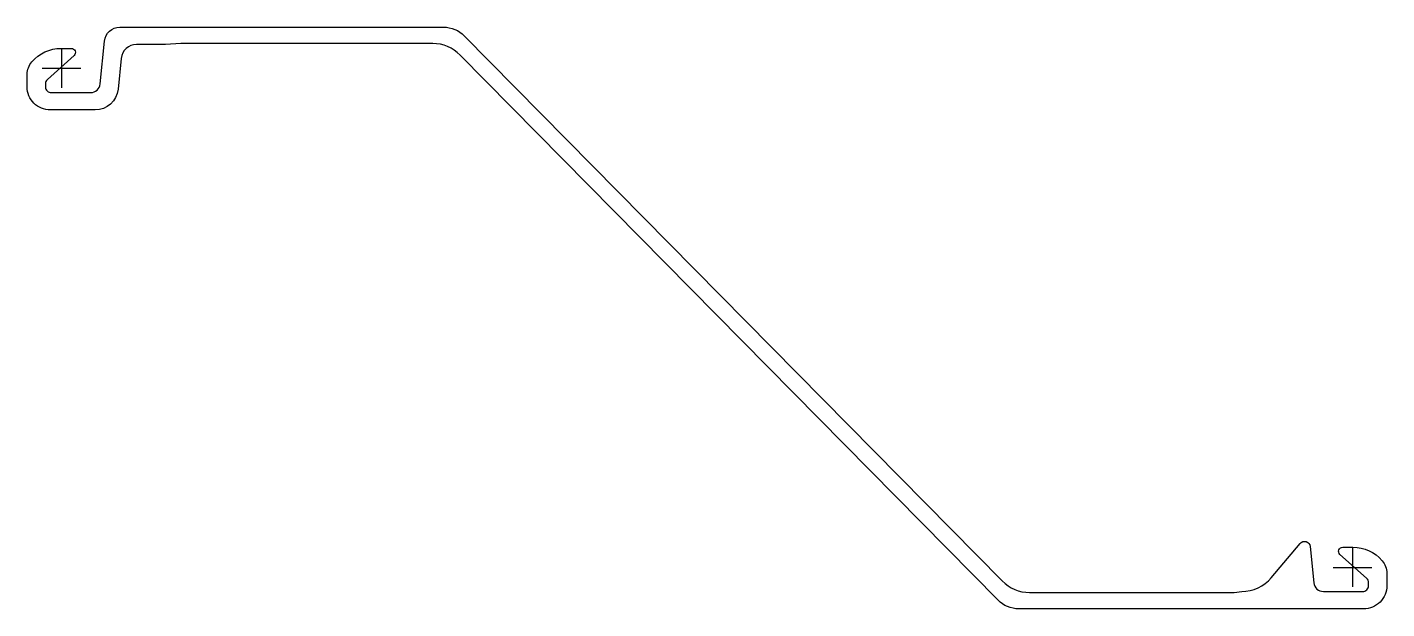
# Model space of a CAD drawing. Header units: millimetres. Extents: x -18 to 688, y -280 to 22.
import ezdxf

# ---------------------------------------------------------------- set-up
doc = ezdxf.new("R2010")
doc.units = ezdxf.units.MM
doc.header["$LTSCALE"] = 0.2

msp = doc.modelspace()

# ---------------------------------------------------------------- linework, layer by layer
at = {"flags": 128}
msp.add_lwpolyline([(486.07, -276.03), (206.92, 7.04, 0.200727), (192.68, 13), (61.95, 13), (53.95, 12.5), (38.95, 12.5, 0.385312), (30.99, 5.3), (29.39, -10.69, -0.385312), (17.45, -21.5), (-5.75, -21.5, -0.414214), (-17.75, -9.5), (-17.75, -3, -0.17875), (-15.35, 3.5, -0.219232), (-0.15, 10.5), (5.12, 10.5, -0.687281), (6.55, 6.79), (-7.26, -5.64, 0.212557), (-8.25, -7.87), (-8.25, -9.5, 0.414214), (-5.25, -12.5), (15.14, -12.5, 0.385312), (20.11, -8), (22.34, 14.3, -0.385312), (30.3, 21.5), (198.33, 21.5, -0.200727), (209.01, 17.03), (488.16, -266.04, 0.200727), (502.4, -272), (608.48, -272), (612.48, -271.5, 0.221695), (627.8, -264.36), (642.72, -246.57, -0.663701), (648.01, -248.2), (649.89, -267, 0.385312), (654.86, -271.5), (675.25, -271.5, 0.414214), (678.25, -268.5), (678.25, -266.87, 0.212557), (677.26, -264.64), (663.45, -252.21, -0.687281), (664.88, -248.5), (670.15, -248.5, -0.219232), (685.35, -255.5, -0.17875), (687.75, -262), (687.75, -268.5, -0.414214), (675.75, -280.5), (496.75, -280.5, -0.200727)], format="xyb", close=True, dxfattribs=at)
at = {"layer": 'DEFPOINTS'}
for p, q in [((0, 10), (0, -10)), ((10, 0), (-10, 0)), ((670, -249), (670, -269)), ((660, -259), (680, -259))]:
    msp.add_line(p, q, dxfattribs=at)

doc.saveas('drawing.dxf')
